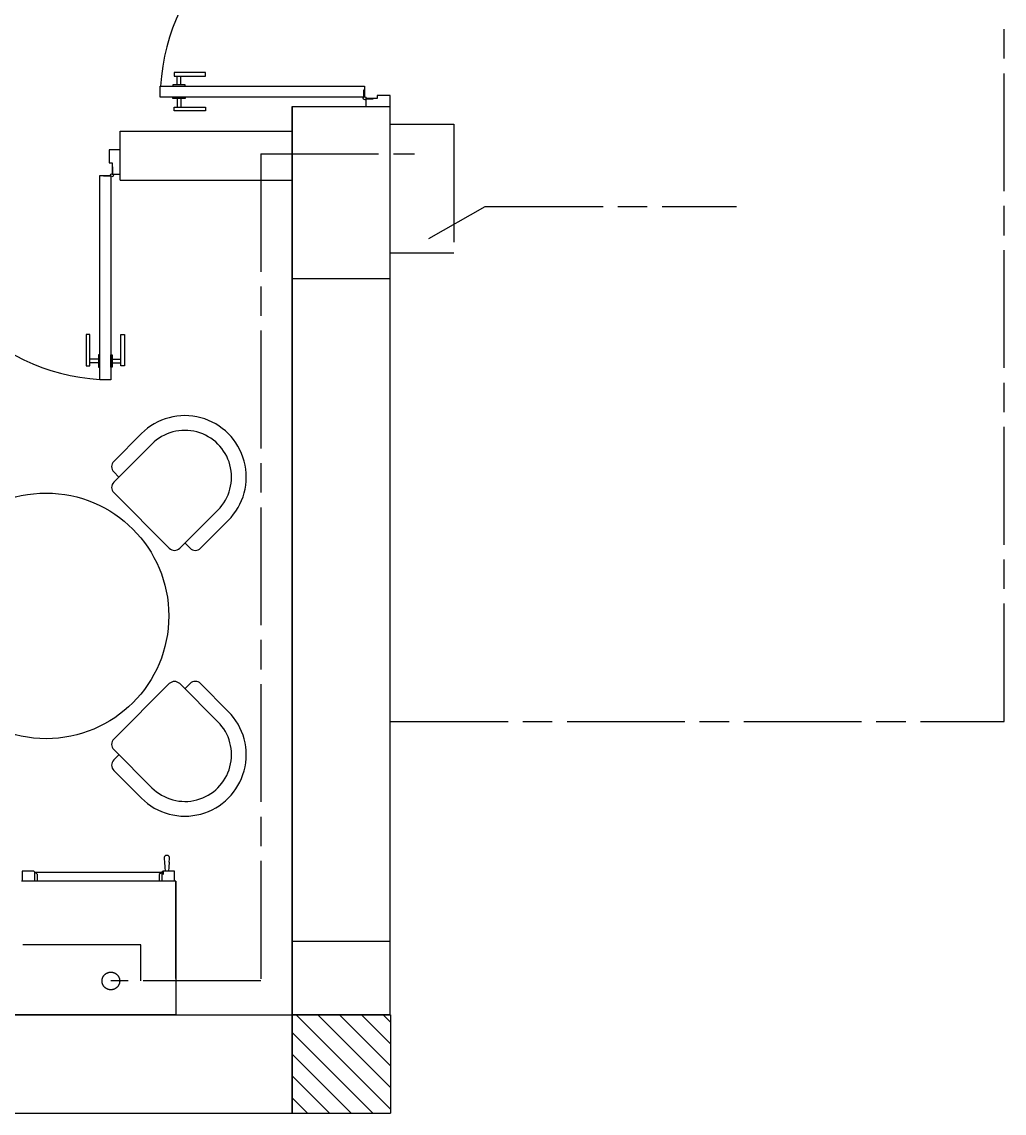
# Model space of a CAD drawing. Header units: inches. Extents: x 5 to 80005, y 6 to 60006.
# Drawn here: x 48923 to 52925, y 4354 to 8799 of the extents above; entities that cross this region are included whole.
import ezdxf

# ---------------------------------------------------------------- set-up
doc = ezdxf.new("R2010")
doc.units = ezdxf.units.IN
doc.header["$MEASUREMENT"] = 0
doc.linetypes.add('ACAD_ISO08W100', pattern=[36, 24, -3, 6, -3])
doc.layers.add('freecads.com', color=7, linetype='Continuous')
doc.layers.add('mebel', color=21, linetype='Continuous')

# ---------------------------------------------------------------- blocks, each defined once
blk = doc.blocks.new('columnn')
h = blk.add_hatch()
h.set_pattern_fill('ANSI31', color=256, scale=500)
h.set_pattern_definition([(45, (-20875.046, -16891.983), (-44.19417, 44.19417), [])])
h.paths.add_polyline_path([(0, 200), (-200, 200), (-200, 0), (0, 0)])
h.paths.add_polyline_path([(200, 200), (0, 200), (0, 0), (200, 0)])
h.paths.add_polyline_path([(0, 0), (-200, 0), (-200, -200), (0, -200)])
h.paths.add_polyline_path([(200, 0), (0, 0), (0, -200), (200, -200)])
for p, q in [((-200, 200), (-200, -200)), ((-200, 200), (200, 200)), ((200, -200), (200, 200)), ((200, -200), (-200, -200))]:
    blk.add_line(p, q)
blk = doc.blocks.new('m_131')
for p, q in [((-585.6, 4721.4), (-585.6, 4689.8)), ((-544.4, 4721.4), (-585.6, 4721.4)), ((-544.4, 4726.4), (-544.4, 4725.8)), ((-148.3, 4726.4), (-544.4, 4726.4)), ((-544.4, 4725.8), (-544.4, 4097.4)), ((-544.4, 4725.8), (-0.1, 4725.8)), ((-0.1, 4725.8), (-0.1, 0)), ((-648.9, 4695.3), (-650.1, 4689.8)), ((-650.1, 4689.8), (-648.9, 4684.3)), ((-645.7, 4699.4), (-648.9, 4695.3)), ((-648.9, 4684.3), (-645.7, 4680.3)), ((-641.3, 4700.9), (-645.7, 4699.4)), ((-645.7, 4680.3), (-641.3, 4678.8)), ((-636.4, 4700.6), (-641.3, 4700.9)), ((-641.3, 4678.8), (-636.4, 4679.1)), ((-622.6, 4699.7), (-636.4, 4700.6)), ((-636.4, 4679.1), (-622.6, 4680)), ((-622.6, 4699.7), (-601.8, 4698.2)), ((-622.6, 4680), (-601.8, 4681.4)), ((-601.8, 4698.2), (-585.6, 4696.8)), ((-601.8, 4681.4), (-585.6, 4682.8)), ((-585.6, 4689.8), (-585.6, 4674)), ((-585.6, 4674), (-571.8, 4658.3)), ((-585.6, 4674), (-571.8, 4674)), ((-580.6, 4670.9), (-580.6, 4150.7)), ((-544.4, 4670.9), (-580.6, 4670.9)), ((-571.8, 4658.3), (-544.4, 4658.3)), ((-571.8, 4163.3), (-585.6, 4147.5)), ((-585.6, 4147.5), (-585.6, 4100.2)), ((-580.6, 4150.7), (-544.4, 4150.7)), ((-544.4, 4163.3), (-571.8, 4163.3)), ((-585.6, 4100.2), (-544.4, 4100.2))]:
    blk.add_line(p, q)

msp = doc.modelspace()

# ---------------------------------------------------------------- linework, layer by layer
at = {"color": 7, "linetype": 'ACAD_ISO08W100', "ltscale": 20}
for p, q in [((52925.29238, 5949.29966), (52925.29238, 12494.29966)), ((50581.79238, 7916.79966), (50811.29238, 8046.79966)), ((50811.29238, 8046.79966), (51834.79238, 8046.79966)), ((50021.72614, 7753.79856), (50422.2949, 7754.14121)), ((50424.29238, 5949.29966), (52925.29238, 5949.29966)), ((50024.03575, 5053.79955), (50424.60452, 5054.1422)), ((50024.29238, 4753.79966), (50424.86114, 4754.14231))]:
    msp.add_line(p, q, dxfattribs=at)
for p, q in [((50024.29238, 8453.79966), (50024.29238, 4353.79966)), ((50024.29238, 8453.79966), (50424.29238, 8453.79966)), ((50024.29238, 4753.79966), (50024.29238, 8453.79966)), ((50424.29238, 4753.79966), (50424.29238, 8453.79966)), ((49324.29238, 8353.79966), (50024.29238, 8353.79966)), ((49324.29238, 8353.79966), (50024.29238, 8353.79966)), ((49324.29238, 8153.79966), (49324.29238, 8353.79966)), ((49324.29238, 8153.79966), (50024.29238, 8153.79966)), ((40424.29238, 4753.79966), (50024.29238, 4753.79966)), ((40424.29238, 4353.79966), (50024.29238, 4353.79966))]:
    msp.add_line(p, q)
at = {"color": 4, "linetype": 'ACAD_ISO08W100', "ltscale": 20}
for p, q in [((49896.79238, 8261.29966), (49896.79238, 4892.29966)), ((49896.79238, 8261.29966), (50522.29238, 8261.29966)), ((49407.29238, 5039.79966), (48172.29238, 5039.79966)), ((49407.29238, 4892.29966), (49407.29238, 5039.79966)), ((49896.79238, 4892.29966), (49285.79238, 4892.29966))]:
    msp.add_line(p, q, dxfattribs=at)
at = {"color": 7, "linetype": 'ACAD_ISO08W100', "ltscale": 20}
msp.add_lwpolyline([(50424.29238, 8381.79966), (50683.29238, 8381.79966), (50683.29238, 7857.29966), (50424.29238, 7857.29966)], close=True, dxfattribs=at)
at = {"color": 4, "linetype": 'ACAD_ISO08W100', "ltscale": 20}
msp.add_circle((49285.79238, 4892.29966), 36, dxfattribs=at)
at = {"layer": 'freecads.com'}
for p, q in [((49544.35267, 8593.15298), (49544.35267, 8578.15298)), ((49671.84756, 8593.15298), (49544.35267, 8593.15298)), ((49671.84756, 8578.15298), (49671.84756, 8593.15298)), ((49486.56486, 8492.15298), (49486.56486, 8537.15298)), ((49486.56486, 8537.15298), (50318.93906, 8537.15298)), ((49538.84756, 8542.15298), (49538.84756, 8537.15298)), ((49588.84756, 8542.15298), (49538.84756, 8542.15298)), ((49538.84756, 8537.15298), (49588.84756, 8537.15298)), ((49544.35267, 8578.15298), (49671.84756, 8578.15298)), ((49556.34756, 8542.15298), (49556.34756, 8578.15298)), ((49571.34756, 8542.15298), (49571.34756, 8578.15298)), ((49588.84756, 8537.15298), (49588.84756, 8542.15298)), ((50318.93906, 8537.15298), (50318.93906, 8492.15298)), ((50318.93906, 8492.15298), (49486.56486, 8492.15298)), ((49538.84756, 8487.15298), (49538.84756, 8492.15298)), ((49538.84756, 8492.15298), (49588.84756, 8492.15298)), ((49588.84756, 8492.15298), (49588.84756, 8487.15298)), ((50316.93906, 8522.15298), (50318.93906, 8522.15298)), ((50316.93906, 8492.15298), (50316.93906, 8522.15298)), ((50318.93906, 8492.15298), (50316.93906, 8492.15298)), ((50318.93906, 8522.15298), (50318.93906, 8492.15298)), ((50371.29238, 8498.79966), (50371.29238, 8486.79966)), ((50424.29238, 8498.79966), (50371.29238, 8498.79966)), ((50424.29238, 8453.79966), (50424.29238, 8498.79966)), ((50424.29238, 8453.79966), (50424.29238, 8498.79966)), ((49588.84756, 8487.15298), (49538.84756, 8487.15298)), ((49544.35267, 8436.15298), (49544.35267, 8451.15298)), ((49544.35267, 8451.15298), (49671.84756, 8451.15298)), ((49556.34756, 8487.15298), (49556.34756, 8451.15298)), ((49571.34756, 8487.15298), (49571.34756, 8451.15298)), ((49671.84756, 8451.15298), (49671.84756, 8436.15298)), ((50371.29238, 8486.79966), (50324.29238, 8486.79966)), ((50324.29238, 8486.79966), (50324.29238, 8453.79966)), ((50324.29238, 8486.79966), (50324.29238, 8484.79966)), ((50354.29238, 8486.79966), (50324.29238, 8486.79966)), ((50324.29238, 8484.79966), (50354.29238, 8484.79966)), ((50354.29238, 8484.79966), (50354.29238, 8486.79966)), ((49671.84756, 8436.15298), (49544.35267, 8436.15298)), ((49324.29238, 8278.29966), (49279.29238, 8278.29966)), ((49279.29238, 8278.29966), (49279.29238, 8225.29966)), ((49324.29238, 8178.29966), (49324.29238, 8278.29966)), ((49279.29238, 8225.29966), (49291.29238, 8225.29966)), ((49291.29238, 8225.29966), (49291.29238, 8178.29966)), ((49291.29238, 8208.29966), (49291.29238, 8178.29966)), ((49293.29238, 8178.29966), (49293.29238, 8208.29966)), ((49240.93906, 7340.57214), (49240.93906, 8172.94633)), ((49240.93906, 8172.94633), (49285.93906, 8172.94633)), ((49255.93906, 8170.94633), (49255.93906, 8172.94633)), ((49255.93906, 8172.94633), (49285.93906, 8172.94633)), ((49285.93906, 8170.94633), (49255.93906, 8170.94633)), ((49285.93906, 8172.94633), (49285.93906, 7340.57214)), ((49285.93906, 8172.94633), (49285.93906, 8170.94633)), ((49291.29238, 8178.29966), (49324.29238, 8178.29966)), ((49291.29238, 8178.29966), (49293.29238, 8178.29966)), ((49199.93906, 7525.85484), (49184.93906, 7525.85484)), ((49184.93906, 7525.85484), (49184.93906, 7398.35994)), ((49199.93906, 7398.35994), (49199.93906, 7525.85484)), ((49326.93906, 7398.35994), (49326.93906, 7525.85484)), ((49326.93906, 7525.85484), (49341.93906, 7525.85484)), ((49341.93906, 7525.85484), (49341.93906, 7398.35994)), ((49235.93906, 7425.35484), (49199.93906, 7425.35484)), ((49240.93906, 7442.85484), (49235.93906, 7442.85484)), ((49235.93906, 7442.85484), (49235.93906, 7392.85484)), ((49240.93906, 7392.85484), (49240.93906, 7442.85484)), ((49285.93906, 7392.85484), (49285.93906, 7442.85484)), ((49285.93906, 7442.85484), (49290.93906, 7442.85484)), ((49290.93906, 7442.85484), (49290.93906, 7392.85484)), ((49290.93906, 7425.35484), (49326.93906, 7425.35484)), ((49184.93906, 7398.35994), (49199.93906, 7398.35994)), ((49235.93906, 7410.35484), (49199.93906, 7410.35484)), ((49235.93906, 7392.85484), (49240.93906, 7392.85484)), ((49290.93906, 7392.85484), (49285.93906, 7392.85484)), ((49290.93906, 7410.35484), (49326.93906, 7410.35484)), ((49341.93906, 7398.35994), (49326.93906, 7398.35994)), ((49285.93906, 7340.57214), (49240.93906, 7340.57214)), ((49410.69938, 7121.75866), (49297.56338, 7008.62266)), ((49453.12538, 7079.33266), (49297.56338, 6923.77066)), ((49318.77738, 6944.98366), (49297.56238, 6966.19666)), ((49523.83738, 6655.07066), (49297.56338, 6881.34366)), ((49721.82638, 6810.63266), (49566.26338, 6655.07066)), ((49764.25338, 6768.20766), (49651.11638, 6655.07066)), ((49608.69038, 6655.07066), (49587.47638, 6676.28366)), ((49523.83738, 6103.52866), (49297.56338, 5877.25566)), ((49721.82638, 5947.96666), (49566.26338, 6103.52866)), ((49608.69038, 6103.52866), (49587.47638, 6082.31566)), ((49764.25338, 5990.39166), (49651.11638, 6103.52866)), ((49453.12538, 5679.26666), (49297.56338, 5834.82866)), ((49318.77738, 5813.61566), (49297.56238, 5792.40266)), ((49410.69938, 5636.84066), (49297.56338, 5749.97666))]:
    msp.add_line(p, q, dxfattribs=at)
for centre, radius in [((50319.93906, 8487.79966), 6), ((49290.29238, 8173.94633), 6), ((49021.79238, 6379.29966), 500.142)]:
    msp.add_circle(centre, radius, dxfattribs=at)
for centre, radius, start, end in [((50319.93906, 8487.79966), 833.01138, 89.70056316, 176.60341363), ((49290.29238, 8173.94633), 833.01138, 179.70056315, 266.60341363), ((49587.47649, 6944.98368), 249.99868, 314.99978611, 135.00026389), ((49587.47649, 6944.98368), 190.022, 314.99970278, 135.00034722), ((49318.77654, 6987.40938), 30, 134.99997222, 224.99998611), ((49318.77661, 6902.55653), 30, 134.99990833, 225.00007777), ((49545.04991, 6676.28361), 30, 225.0000192, 315.00018864), ((49629.90294, 6676.28355), 30, 225.00013889, 314.99990556), ((49545.04991, 6082.3157), 30, 44.99981136, 134.9999808), ((49629.90294, 6082.31576), 30, 45.00009444, 134.99986111), ((49587.47649, 5813.61563), 249.99868, 224.99973611, 45.00021389), ((49587.47649, 5813.61563), 190.022, 224.99965278, 45.00029722), ((49318.77661, 5856.04278), 30, 134.99992223, 225.00009167), ((49318.77654, 5771.18993), 30, 135.00001389, 225.00002778)]:
    msp.add_arc(centre, radius, start, end, dxfattribs=at)

# ---------------------------------------------------------------- block references
at = {"rotation": 90}
msp.add_blockref('columnn', (50224.86114, 4554.14231), dxfattribs=at)
at = {"layer": 'mebel', "color": 7, "linetype": 'Continuous', "rotation": 269.9999999999996}
msp.add_blockref('m_131', (44824.29238, 4753.79966), dxfattribs=at)

doc.saveas('drawing.dxf')
